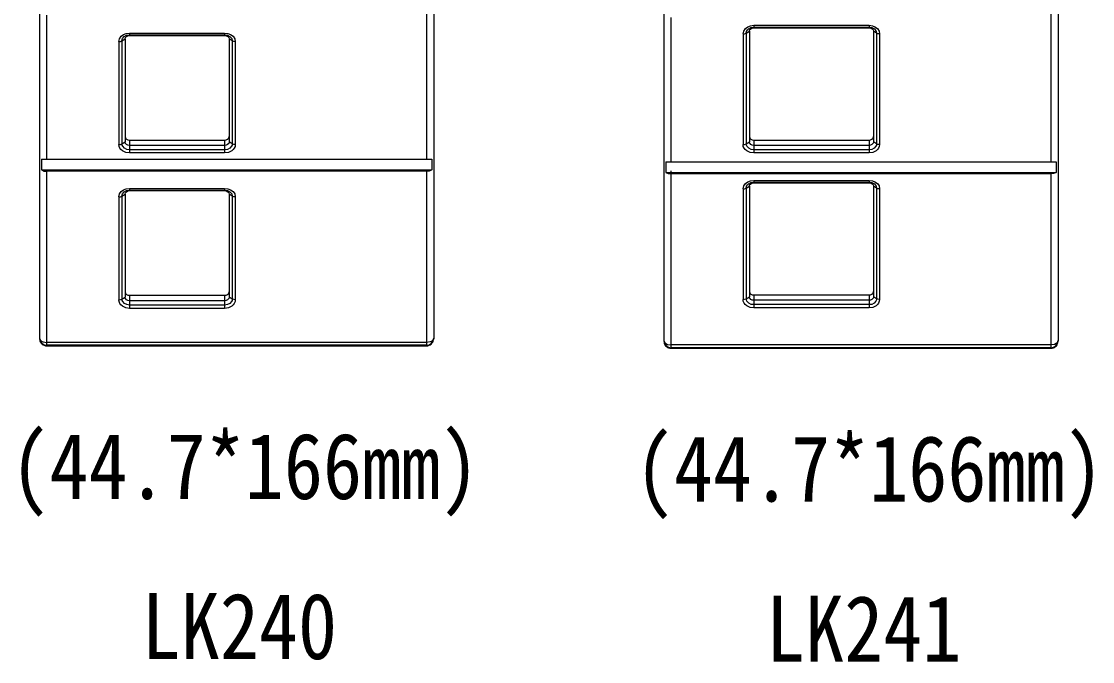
# Model space of a CAD drawing. Header units: millimetres. Extents: x 33157 to 59611, y -29750 to 1750.
# Drawn here: x 54167.5 to 54289.2, y 277.3 to 350 of the extents above; entities that cross this region are included whole.
import ezdxf

# ---------------------------------------------------------------- set-up
doc = ezdxf.new("R2010")
doc.units = ezdxf.units.MM
doc.layers.get('0').update_dxf_attribs({"lineweight": 18})
doc.styles.add('STYLE1', font='')
doc.styles.get('STYLE1').set_extended_font_data('宋体')

msp = doc.modelspace()

# ---------------------------------------------------------------- linework, layer by layer
at = {"lineweight": 9}
for p, q in [((54169.54, 478.68), (54169.54, 313.95)), ((54240.47, 478.39), (54240.47, 313.67)), ((54214.32, 352.56), (54214.32, 313.95)), ((54285.26, 352.27), (54285.26, 313.67)), ((54170.34, 350.72), (54170.34, 334.33)), ((54213.52, 351.22), (54213.52, 334.33)), ((54284.45, 350.94), (54284.45, 334.04)), ((54241.28, 350.44), (54241.28, 334.04)), ((54250.69, 349.55), (54250.69, 349.28)), ((54263.79, 349.55), (54263.79, 349.28)), ((54179.76, 348.66), (54179.76, 348.4)), ((54190.57, 348.66), (54190.57, 348.4)), ((54249.47, 348.58), (54249.47, 336.01)), ((54249.84, 348.66), (54249.84, 336.1)), ((54250.19, 348.88), (54250.19, 336.31)), ((54264.29, 348.88), (54264.29, 336.31)), ((54264.64, 348.66), (54264.64, 336.1)), ((54264.99, 348.58), (54264.99, 336.01)), ((54178.55, 347.7), (54178.55, 336.01)), ((54178.9, 347.78), (54178.9, 336.09)), ((54179.26, 348), (54179.26, 336.31)), ((54191.08, 348), (54191.08, 336.31)), ((54191.43, 347.78), (54191.43, 336.09)), ((54191.78, 347.7), (54191.78, 336.01)), ((54179.76, 336.51), (54179.76, 335.05)), ((54190.57, 336.51), (54190.57, 335.05)), ((54250.69, 336.51), (54250.69, 335.05)), ((54263.79, 336.51), (54263.79, 335.05)), ((54169.76, 334.33), (54169.76, 333.13)), ((54214.1, 334.33), (54214.1, 333.13)), ((54240.69, 334.04), (54240.69, 332.84)), ((54285.04, 334.04), (54285.04, 332.84)), ((54170.34, 332.98), (54170.34, 313.15)), ((54213.52, 332.98), (54213.52, 313.15)), ((54241.28, 333.03), (54241.28, 313.24)), ((54241.28, 332.69), (54241.28, 312.87)), ((54284.45, 332.69), (54284.45, 312.87)), ((54179.76, 331.03), (54179.76, 330.77)), ((54190.57, 331.03), (54190.57, 330.77)), ((54249.84, 331.05), (54249.84, 318.5)), ((54250.19, 331.27), (54250.19, 318.72)), ((54250.69, 331.94), (54250.69, 331.67)), ((54263.79, 331.94), (54263.79, 331.67)), ((54264.29, 331.27), (54264.29, 318.72)), ((54264.64, 331.05), (54264.64, 318.5)), ((54178.55, 330.07), (54178.55, 318.38)), ((54178.9, 330.15), (54178.9, 318.46)), ((54179.26, 330.37), (54179.26, 318.67)), ((54191.08, 330.37), (54191.08, 318.67)), ((54191.43, 330.15), (54191.43, 318.46)), ((54191.78, 330.07), (54191.78, 318.38)), ((54249.47, 330.97), (54249.47, 318.42)), ((54264.99, 330.97), (54264.99, 318.42)), ((54179.76, 318.88), (54179.76, 317.4)), ((54190.57, 318.88), (54190.57, 317.4)), ((54250.69, 318.92), (54250.69, 317.46)), ((54263.79, 318.92), (54263.79, 317.46))]:
    msp.add_line(p, q, dxfattribs=at)
for points, knots in [([(54249.47, 348.58), (54249.47, 348.58), (54249.55, 348.9), (54249.55, 348.9), (54249.55, 348.9), (54249.74, 349.18), (54249.74, 349.18), (54249.74, 349.18), (54250, 349.38), (54250, 349.38), (54250, 349.38), (54250.32, 349.5), (54250.32, 349.5)], [0, 0, 0, 0, 149669.14627, 149669.14627, 149669.14627, 299338.29254, 299338.29254, 299338.29254, 449007.43881, 449007.43881, 449007.43881, 598676.58508, 598676.58508, 598676.58508, 598676.58508]), ([(54250.34, 349.16), (54250.34, 349.16), (54250.5, 349.25), (54250.5, 349.25), (54250.5, 349.25), (54250.69, 349.28), (54250.69, 349.28)], [0, 0, 0, 0, 168790.503097, 168790.503097, 168790.503097, 337581.006195, 337581.006195, 337581.006195, 337581.006195]), ([(54263.79, 349.28), (54263.79, 349.28), (54263.97, 349.25), (54263.97, 349.25), (54263.97, 349.25), (54264.14, 349.16), (54264.14, 349.16)], [0, 0, 0, 0, 168832.480029, 168832.480029, 168832.480029, 337664.960058, 337664.960058, 337664.960058, 337664.960058]), ([(54264.16, 349.5), (54264.16, 349.5), (54264.45, 349.38), (54264.45, 349.38), (54264.45, 349.38), (54264.74, 349.18), (54264.74, 349.18), (54264.74, 349.18), (54264.92, 348.9), (54264.92, 348.9), (54264.92, 348.9), (54264.99, 348.58), (54264.99, 348.58)], [0, 0, 0, 0, 149710.079208, 149710.079208, 149710.079208, 299420.158416, 299420.158416, 299420.158416, 449130.237625, 449130.237625, 449130.237625, 598840.316833, 598840.316833, 598840.316833, 598840.316833]), ([(54178.55, 347.7), (54178.55, 347.7), (54178.62, 348.03), (54178.62, 348.03), (54178.62, 348.03), (54178.81, 348.3), (54178.81, 348.3), (54178.81, 348.3), (54179.07, 348.5), (54179.07, 348.5), (54179.07, 348.5), (54179.39, 348.62), (54179.39, 348.62)], [0, 0, 0, 0, 149474.029799, 149474.029799, 149474.029799, 298948.059598, 298948.059598, 298948.059598, 448422.089397, 448422.089397, 448422.089397, 597896.119196, 597896.119196, 597896.119196, 597896.119196]), ([(54178.9, 347.78), (54178.9, 347.78), (54178.97, 348.06), (54178.97, 348.06), (54178.97, 348.06), (54179.16, 348.27), (54179.16, 348.27)], [0, 0, 0, 0, 168569.097938, 168569.097938, 168569.097938, 337138.195876, 337138.195876, 337138.195876, 337138.195876]), ([(54179.26, 348), (54179.26, 348), (54179.3, 348.16), (54179.3, 348.16), (54179.3, 348.16), (54179.41, 348.28), (54179.41, 348.28)], [0, 0, 0, 0, 168570.022936, 168570.022936, 168570.022936, 337140.045873, 337140.045873, 337140.045873, 337140.045873]), ([(54179.41, 348.28), (54179.41, 348.28), (54179.58, 348.37), (54179.58, 348.37), (54179.58, 348.37), (54179.76, 348.4), (54179.76, 348.4)], [0, 0, 0, 0, 168570.47463, 168570.47463, 168570.47463, 337140.94926, 337140.94926, 337140.94926, 337140.94926]), ([(54190.57, 348.4), (54190.57, 348.4), (54190.76, 348.37), (54190.76, 348.37), (54190.76, 348.37), (54190.93, 348.28), (54190.93, 348.28)], [0, 0, 0, 0, 168605.32645, 168605.32645, 168605.32645, 337210.652899, 337210.652899, 337210.652899, 337210.652899]), ([(54190.93, 348.28), (54190.93, 348.28), (54191.04, 348.16), (54191.04, 348.16), (54191.04, 348.16), (54191.08, 348), (54191.08, 348)], [0, 0, 0, 0, 168606.459047, 168606.459047, 168606.459047, 337212.918094, 337212.918094, 337212.918094, 337212.918094]), ([(54190.95, 348.62), (54190.95, 348.62), (54191.25, 348.5), (54191.25, 348.5), (54191.25, 348.5), (54191.53, 348.3), (54191.53, 348.3), (54191.53, 348.3), (54191.72, 348.03), (54191.72, 348.03), (54191.72, 348.03), (54191.78, 347.7), (54191.78, 347.7)], [0, 0, 0, 0, 149508.669463, 149508.669463, 149508.669463, 299017.338925, 299017.338925, 299017.338925, 448526.008388, 448526.008388, 448526.008388, 598034.67785, 598034.67785, 598034.67785, 598034.67785]), ([(54191.18, 348.27), (54191.18, 348.27), (54191.37, 348.06), (54191.37, 348.06), (54191.37, 348.06), (54191.43, 347.78), (54191.43, 347.78)], [0, 0, 0, 0, 168607.431804, 168607.431804, 168607.431804, 337214.863608, 337214.863608, 337214.863608, 337214.863608]), ([(54249.47, 348.58), (54249.47, 348.58), (54249.65, 348.6), (54249.65, 348.6), (54249.65, 348.6), (54249.84, 348.66), (54249.84, 348.66)], [0, 0, 0, 0, 168788.80464, 168788.80464, 168788.80464, 337577.60928, 337577.60928, 337577.60928, 337577.60928]), ([(54249.84, 348.66), (54249.84, 348.66), (54249.87, 348.86), (54249.87, 348.86), (54249.87, 348.86), (54249.97, 349.05), (54249.97, 349.05)], [0, 0, 0, 0, 168789.164395, 168789.164395, 168789.164395, 337578.32879, 337578.32879, 337578.32879, 337578.32879]), ([(54250.19, 348.88), (54250.19, 348.88), (54250.22, 349.03), (54250.22, 349.03), (54250.22, 349.03), (54250.34, 349.16), (54250.34, 349.16)], [0, 0, 0, 0, 168790.050391, 168790.050391, 168790.050391, 337580.100782, 337580.100782, 337580.100782, 337580.100782]), ([(54264.14, 349.16), (54264.14, 349.16), (54264.24, 349.03), (54264.24, 349.03), (54264.24, 349.03), (54264.29, 348.88), (54264.29, 348.88)], [0, 0, 0, 0, 168833.598585, 168833.598585, 168833.598585, 337667.19717, 337667.19717, 337667.19717, 337667.19717]), ([(54264.49, 349.05), (54264.49, 349.05), (54264.6, 348.86), (54264.6, 348.86), (54264.6, 348.86), (54264.64, 348.66), (54264.64, 348.66)], [0, 0, 0, 0, 168834.896173, 168834.896173, 168834.896173, 337669.792345, 337669.792345, 337669.792345, 337669.792345]), ([(54264.99, 348.58), (54264.99, 348.58), (54264.8, 348.6), (54264.8, 348.6), (54264.8, 348.6), (54264.64, 348.66), (54264.64, 348.66)], [0, 0, 0, 0, 168836.085926, 168836.085926, 168836.085926, 337672.171852, 337672.171852, 337672.171852, 337672.171852]), ([(54178.55, 347.7), (54178.55, 347.7), (54178.73, 347.72), (54178.73, 347.72), (54178.73, 347.72), (54178.9, 347.78), (54178.9, 347.78)], [0, 0, 0, 0, 168568.806321, 168568.806321, 168568.806321, 337137.612643, 337137.612643, 337137.612643, 337137.612643]), ([(54191.78, 347.7), (54191.78, 347.7), (54191.6, 347.72), (54191.6, 347.72), (54191.6, 347.72), (54191.43, 347.78), (54191.43, 347.78)], [0, 0, 0, 0, 168608.966401, 168608.966401, 168608.966401, 337217.932803, 337217.932803, 337217.932803, 337217.932803]), ([(54178.55, 336.01), (54178.55, 336.01), (54178.73, 336.03), (54178.73, 336.03), (54178.73, 336.03), (54178.9, 336.09), (54178.9, 336.09)], [0, 0, 0, 0, 168586.882949, 168586.882949, 168586.882949, 337173.765899, 337173.765899, 337173.765899, 337173.765899]), ([(54179.76, 335.05), (54179.76, 335.05), (54179.34, 335.1), (54179.34, 335.1), (54179.34, 335.1), (54178.95, 335.29), (54178.95, 335.29), (54178.95, 335.29), (54178.79, 335.43), (54178.79, 335.43), (54178.79, 335.43), (54178.67, 335.6), (54178.67, 335.6), (54178.67, 335.6), (54178.58, 335.8), (54178.58, 335.8), (54178.58, 335.8), (54178.55, 336.01), (54178.55, 336.01)], [0, 0, 0, 0, 143126.301322, 143126.301322, 143126.301322, 286252.602643, 286252.602643, 286252.602643, 429378.903965, 429378.903965, 429378.903965, 572505.205286, 572505.205286, 572505.205286, 715631.506608, 715631.506608, 715631.506608, 858757.807929, 858757.807929, 858757.807929, 858757.807929]), ([(54179.76, 335.41), (54179.76, 335.41), (54179.46, 335.45), (54179.46, 335.45), (54179.46, 335.45), (54179.19, 335.58), (54179.19, 335.58), (54179.19, 335.58), (54178.99, 335.81), (54178.99, 335.81), (54178.99, 335.81), (54178.92, 335.94), (54178.92, 335.94), (54178.92, 335.94), (54178.9, 336.09), (54178.9, 336.09)], [0, 0, 0, 0, 145706.462839, 145706.462839, 145706.462839, 291412.925678, 291412.925678, 291412.925678, 437119.388516, 437119.388516, 437119.388516, 582825.851355, 582825.851355, 582825.851355, 728532.314194, 728532.314194, 728532.314194, 728532.314194]), ([(54179.26, 336.91), (54179.26, 336.91), (54179.3, 336.74), (54179.3, 336.74), (54179.3, 336.74), (54179.42, 336.61), (54179.42, 336.61), (54179.42, 336.61), (54179.58, 336.54), (54179.58, 336.54), (54179.58, 336.54), (54179.76, 336.51), (54179.76, 336.51)], [0, 0, 0, 0, 149491.766511, 149491.766511, 149491.766511, 298983.533021, 298983.533021, 298983.533021, 448475.299532, 448475.299532, 448475.299532, 597967.066043, 597967.066043, 597967.066043, 597967.066043]), ([(54179.76, 335.91), (54179.76, 335.91), (54179.58, 335.93), (54179.58, 335.93), (54179.58, 335.93), (54179.42, 336.01), (54179.42, 336.01), (54179.42, 336.01), (54179.3, 336.14), (54179.3, 336.14), (54179.3, 336.14), (54179.26, 336.31), (54179.26, 336.31)], [0, 0, 0, 0, 149492.869182, 149492.869182, 149492.869182, 298985.738364, 298985.738364, 298985.738364, 448478.607547, 448478.607547, 448478.607547, 597971.476729, 597971.476729, 597971.476729, 597971.476729]), ([(54190.57, 336.51), (54190.57, 336.51), (54190.75, 336.54), (54190.75, 336.54), (54190.75, 336.54), (54190.91, 336.61), (54190.91, 336.61), (54190.91, 336.61), (54191.03, 336.74), (54191.03, 336.74), (54191.03, 336.74), (54191.08, 336.91), (54191.08, 336.91)], [0, 0, 0, 0, 149523.546159, 149523.546159, 149523.546159, 299047.092319, 299047.092319, 299047.092319, 448570.638478, 448570.638478, 448570.638478, 598094.184637, 598094.184637, 598094.184637, 598094.184637]), ([(54191.08, 336.31), (54191.08, 336.31), (54191.03, 336.14), (54191.03, 336.14), (54191.03, 336.14), (54190.91, 336.01), (54190.91, 336.01), (54190.91, 336.01), (54190.75, 335.93), (54190.75, 335.93), (54190.75, 335.93), (54190.57, 335.91), (54190.57, 335.91)], [0, 0, 0, 0, 149524.401731, 149524.401731, 149524.401731, 299048.803463, 299048.803463, 299048.803463, 448573.205194, 448573.205194, 448573.205194, 598097.606925, 598097.606925, 598097.606925, 598097.606925]), ([(54191.43, 336.09), (54191.43, 336.09), (54191.42, 335.94), (54191.42, 335.94), (54191.42, 335.94), (54191.35, 335.81), (54191.35, 335.81), (54191.35, 335.81), (54191.15, 335.58), (54191.15, 335.58), (54191.15, 335.58), (54190.88, 335.45), (54190.88, 335.45), (54190.88, 335.45), (54190.57, 335.41), (54190.57, 335.41)], [0, 0, 0, 0, 145738.897423, 145738.897423, 145738.897423, 291477.794845, 291477.794845, 291477.794845, 437216.692268, 437216.692268, 437216.692268, 582955.589691, 582955.589691, 582955.589691, 728694.487114, 728694.487114, 728694.487114, 728694.487114]), ([(54191.78, 336.01), (54191.78, 336.01), (54191.76, 335.8), (54191.76, 335.8), (54191.76, 335.8), (54191.67, 335.6), (54191.67, 335.6), (54191.67, 335.6), (54191.55, 335.43), (54191.55, 335.43), (54191.55, 335.43), (54191.39, 335.29), (54191.39, 335.29), (54191.39, 335.29), (54191, 335.1), (54191, 335.1), (54191, 335.1), (54190.57, 335.05), (54190.57, 335.05)], [0, 0, 0, 0, 143159.724747, 143159.724747, 143159.724747, 286319.449494, 286319.449494, 286319.449494, 429479.17424, 429479.17424, 429479.17424, 572638.898987, 572638.898987, 572638.898987, 715798.623734, 715798.623734, 715798.623734, 858958.348481, 858958.348481, 858958.348481, 858958.348481]), ([(54191.78, 336.01), (54191.78, 336.01), (54191.6, 336.03), (54191.6, 336.03), (54191.6, 336.03), (54191.43, 336.09), (54191.43, 336.09)], [0, 0, 0, 0, 168627.043049, 168627.043049, 168627.043049, 337254.086097, 337254.086097, 337254.086097, 337254.086097]), ([(54249.47, 336.01), (54249.47, 336.01), (54249.65, 336.03), (54249.65, 336.03), (54249.65, 336.03), (54249.84, 336.1), (54249.84, 336.1)], [0, 0, 0, 0, 168808.238436, 168808.238436, 168808.238436, 337616.476871, 337616.476871, 337616.476871, 337616.476871]), ([(54250.69, 335.05), (54250.69, 335.05), (54250.27, 335.12), (54250.27, 335.12), (54250.27, 335.12), (54249.89, 335.3), (54249.89, 335.3), (54249.89, 335.3), (54249.72, 335.43), (54249.72, 335.43), (54249.72, 335.43), (54249.59, 335.6), (54249.59, 335.6), (54249.59, 335.6), (54249.5, 335.8), (54249.5, 335.8), (54249.5, 335.8), (54249.47, 336.01), (54249.47, 336.01)], [0, 0, 0, 0, 143314.2589, 143314.2589, 143314.2589, 286628.5178, 286628.5178, 286628.5178, 429942.7767, 429942.7767, 429942.7767, 573257.0356, 573257.0356, 573257.0356, 716571.2945, 716571.2945, 716571.2945, 859885.5534, 859885.5534, 859885.5534, 859885.5534]), ([(54250.69, 335.41), (54250.69, 335.41), (54250.39, 335.46), (54250.39, 335.46), (54250.39, 335.46), (54250.12, 335.6), (54250.12, 335.6), (54250.12, 335.6), (54249.9, 335.81), (54249.9, 335.81), (54249.9, 335.81), (54249.85, 335.95), (54249.85, 335.95), (54249.85, 335.95), (54249.84, 336.1), (54249.84, 336.1)], [0, 0, 0, 0, 145897.742856, 145897.742856, 145897.742856, 291795.485713, 291795.485713, 291795.485713, 437693.228569, 437693.228569, 437693.228569, 583590.971426, 583590.971426, 583590.971426, 729488.714282, 729488.714282, 729488.714282, 729488.714282]), ([(54250.19, 336.91), (54250.19, 336.91), (54250.24, 336.75), (54250.24, 336.75), (54250.24, 336.75), (54250.35, 336.61), (54250.35, 336.61), (54250.35, 336.61), (54250.5, 336.55), (54250.5, 336.55), (54250.5, 336.55), (54250.69, 336.51), (54250.69, 336.51)], [0, 0, 0, 0, 149688.067393, 149688.067393, 149688.067393, 299376.134786, 299376.134786, 299376.134786, 449064.202179, 449064.202179, 449064.202179, 598752.269573, 598752.269573, 598752.269573, 598752.269573]), ([(54250.69, 335.91), (54250.69, 335.91), (54250.5, 335.93), (54250.5, 335.93), (54250.5, 335.93), (54250.35, 336.01), (54250.35, 336.01), (54250.35, 336.01), (54250.24, 336.15), (54250.24, 336.15), (54250.24, 336.15), (54250.19, 336.31), (54250.19, 336.31)], [0, 0, 0, 0, 149689.171959, 149689.171959, 149689.171959, 299378.343919, 299378.343919, 299378.343919, 449067.515878, 449067.515878, 449067.515878, 598756.687838, 598756.687838, 598756.687838, 598756.687838]), ([(54264.99, 336.01), (54264.99, 336.01), (54264.95, 335.8), (54264.95, 335.8), (54264.95, 335.8), (54264.87, 335.6), (54264.87, 335.6), (54264.87, 335.6), (54264.75, 335.43), (54264.75, 335.43), (54264.75, 335.43), (54264.59, 335.3), (54264.59, 335.3), (54264.59, 335.3), (54264.21, 335.12), (54264.21, 335.12), (54264.21, 335.12), (54263.79, 335.05), (54263.79, 335.05)], [0, 0, 0, 0, 143353.696462, 143353.696462, 143353.696462, 286707.392923, 286707.392923, 286707.392923, 430061.089385, 430061.089385, 430061.089385, 573414.785847, 573414.785847, 573414.785847, 716768.482308, 716768.482308, 716768.482308, 860122.17877, 860122.17877, 860122.17877, 860122.17877]), ([(54263.79, 336.51), (54263.79, 336.51), (54263.96, 336.55), (54263.96, 336.55), (54263.96, 336.55), (54264.12, 336.61), (54264.12, 336.61), (54264.12, 336.61), (54264.24, 336.75), (54264.24, 336.75), (54264.24, 336.75), (54264.29, 336.91), (54264.29, 336.91)], [0, 0, 0, 0, 149726.16838, 149726.16838, 149726.16838, 299452.336759, 299452.336759, 299452.336759, 449178.505139, 449178.505139, 449178.505139, 598904.673518, 598904.673518, 598904.673518, 598904.673518]), ([(54264.29, 336.31), (54264.29, 336.31), (54264.24, 336.15), (54264.24, 336.15), (54264.24, 336.15), (54264.12, 336.01), (54264.12, 336.01), (54264.12, 336.01), (54263.96, 335.93), (54263.96, 335.93), (54263.96, 335.93), (54263.79, 335.91), (54263.79, 335.91)], [0, 0, 0, 0, 149727.016904, 149727.016904, 149727.016904, 299454.033809, 299454.033809, 299454.033809, 449181.050713, 449181.050713, 449181.050713, 598908.067617, 598908.067617, 598908.067617, 598908.067617]), ([(54264.64, 336.1), (54264.64, 336.1), (54264.62, 335.95), (54264.62, 335.95), (54264.62, 335.95), (54264.55, 335.81), (54264.55, 335.81), (54264.55, 335.81), (54264.36, 335.6), (54264.36, 335.6), (54264.36, 335.6), (54264.09, 335.46), (54264.09, 335.46), (54264.09, 335.46), (54263.79, 335.41), (54263.79, 335.41)], [0, 0, 0, 0, 145936.336025, 145936.336025, 145936.336025, 291872.672051, 291872.672051, 291872.672051, 437809.008076, 437809.008076, 437809.008076, 583745.344101, 583745.344101, 583745.344101, 729681.680127, 729681.680127, 729681.680127, 729681.680127]), ([(54264.99, 336.01), (54264.99, 336.01), (54264.8, 336.03), (54264.8, 336.03), (54264.8, 336.03), (54264.64, 336.1), (54264.64, 336.1)], [0, 0, 0, 0, 168855.519749, 168855.519749, 168855.519749, 337711.039498, 337711.039498, 337711.039498, 337711.039498]), ([(54169.76, 333.13), (54169.76, 333.13), (54170.04, 333), (54170.04, 333), (54170.04, 333), (54170.34, 332.98), (54170.34, 332.98)], [0, 0, 0, 0, 168564.242508, 168564.242508, 168564.242508, 337128.485016, 337128.485016, 337128.485016, 337128.485016]), ([(54214.1, 333.13), (54214.1, 333.13), (54213.82, 333), (54213.82, 333), (54213.82, 333), (54213.52, 332.98), (54213.52, 332.98)], [0, 0, 0, 0, 168700.819178, 168700.819178, 168700.819178, 337401.638357, 337401.638357, 337401.638357, 337401.638357]), ([(54240.69, 332.84), (54240.69, 332.84), (54240.98, 332.72), (54240.98, 332.72), (54240.98, 332.72), (54241.28, 332.69), (54241.28, 332.69)], [0, 0, 0, 0, 168786.091757, 168786.091757, 168786.091757, 337572.183513, 337572.183513, 337572.183513, 337572.183513]), ([(54285.04, 332.84), (54285.04, 332.84), (54284.75, 332.72), (54284.75, 332.72), (54284.75, 332.72), (54284.45, 332.69), (54284.45, 332.69)], [0, 0, 0, 0, 168922.668433, 168922.668433, 168922.668433, 337845.336866, 337845.336866, 337845.336866, 337845.336866]), ([(54249.47, 330.97), (54249.47, 330.97), (54249.55, 331.3), (54249.55, 331.3), (54249.55, 331.3), (54249.74, 331.57), (54249.74, 331.57), (54249.74, 331.57), (54250, 331.77), (54250, 331.77), (54250, 331.77), (54250.32, 331.89), (54250.32, 331.89)], [0, 0, 0, 0, 149693.281771, 149693.281771, 149693.281771, 299386.563542, 299386.563542, 299386.563542, 449079.845313, 449079.845313, 449079.845313, 598773.127083, 598773.127083, 598773.127083, 598773.127083]), ([(54249.47, 330.97), (54249.47, 330.97), (54249.65, 330.99), (54249.65, 330.99), (54249.65, 330.99), (54249.84, 331.05), (54249.84, 331.05)], [0, 0, 0, 0, 168816.03945, 168816.03945, 168816.03945, 337632.078899, 337632.078899, 337632.078899, 337632.078899]), ([(54249.84, 331.05), (54249.84, 331.05), (54249.87, 331.27), (54249.87, 331.27), (54249.87, 331.27), (54249.97, 331.44), (54249.97, 331.44)], [0, 0, 0, 0, 168816.370724, 168816.370724, 168816.370724, 337632.741448, 337632.741448, 337632.741448, 337632.741448]), ([(54250.19, 331.27), (54250.19, 331.27), (54250.22, 331.44), (54250.22, 331.44), (54250.22, 331.44), (54250.34, 331.55), (54250.34, 331.55)], [0, 0, 0, 0, 168817.256247, 168817.256247, 168817.256247, 337634.512493, 337634.512493, 337634.512493, 337634.512493]), ([(54250.34, 331.55), (54250.34, 331.55), (54250.5, 331.64), (54250.5, 331.64), (54250.5, 331.64), (54250.69, 331.67), (54250.69, 331.67)], [0, 0, 0, 0, 168817.737637, 168817.737637, 168817.737637, 337635.475274, 337635.475274, 337635.475274, 337635.475274]), ([(54263.79, 331.67), (54263.79, 331.67), (54263.97, 331.64), (54263.97, 331.64), (54263.97, 331.64), (54264.14, 331.55), (54264.14, 331.55)], [0, 0, 0, 0, 168859.714643, 168859.714643, 168859.714643, 337719.429287, 337719.429287, 337719.429287, 337719.429287]), ([(54264.14, 331.55), (54264.14, 331.55), (54264.24, 331.44), (54264.24, 331.44), (54264.24, 331.44), (54264.29, 331.27), (54264.29, 331.27)], [0, 0, 0, 0, 168860.829949, 168860.829949, 168860.829949, 337721.659897, 337721.659897, 337721.659897, 337721.659897]), ([(54264.16, 331.89), (54264.16, 331.89), (54264.45, 331.77), (54264.45, 331.77), (54264.45, 331.77), (54264.74, 331.57), (54264.74, 331.57), (54264.74, 331.57), (54264.92, 331.3), (54264.92, 331.3), (54264.92, 331.3), (54264.99, 330.97), (54264.99, 330.97)], [0, 0, 0, 0, 149734.229589, 149734.229589, 149734.229589, 299468.459178, 299468.459178, 299468.459178, 449202.688767, 449202.688767, 449202.688767, 598936.918355, 598936.918355, 598936.918355, 598936.918355]), ([(54264.49, 331.44), (54264.49, 331.44), (54264.6, 331.27), (54264.6, 331.27), (54264.6, 331.27), (54264.64, 331.05), (54264.64, 331.05)], [0, 0, 0, 0, 168862.128472, 168862.128472, 168862.128472, 337724.256943, 337724.256943, 337724.256943, 337724.256943]), ([(54264.99, 330.97), (54264.99, 330.97), (54264.8, 330.99), (54264.8, 330.99), (54264.8, 330.99), (54264.64, 331.05), (54264.64, 331.05)], [0, 0, 0, 0, 168863.320773, 168863.320773, 168863.320773, 337726.641547, 337726.641547, 337726.641547, 337726.641547]), ([(54178.55, 330.07), (54178.55, 330.07), (54178.62, 330.39), (54178.62, 330.39), (54178.62, 330.39), (54178.81, 330.66), (54178.81, 330.66), (54178.81, 330.66), (54179.07, 330.86), (54179.07, 330.86), (54179.07, 330.86), (54179.39, 330.98), (54179.39, 330.98)], [0, 0, 0, 0, 149498.233269, 149498.233269, 149498.233269, 298996.466539, 298996.466539, 298996.466539, 448494.699808, 448494.699808, 448494.699808, 597992.933077, 597992.933077, 597992.933077, 597992.933077]), ([(54178.55, 330.07), (54178.55, 330.07), (54178.73, 330.08), (54178.73, 330.08), (54178.73, 330.08), (54178.9, 330.15), (54178.9, 330.15)], [0, 0, 0, 0, 168596.0769, 168596.0769, 168596.0769, 337192.1538, 337192.1538, 337192.1538, 337192.1538]), ([(54178.9, 330.15), (54178.9, 330.15), (54178.97, 330.42), (54178.97, 330.42), (54178.97, 330.42), (54179.16, 330.63), (54179.16, 330.63)], [0, 0, 0, 0, 168596.371143, 168596.371143, 168596.371143, 337192.742287, 337192.742287, 337192.742287, 337192.742287]), ([(54179.26, 330.37), (54179.26, 330.37), (54179.3, 330.52), (54179.3, 330.52), (54179.3, 330.52), (54179.41, 330.65), (54179.41, 330.65)], [0, 0, 0, 0, 168597.309282, 168597.309282, 168597.309282, 337194.618563, 337194.618563, 337194.618563, 337194.618563]), ([(54179.41, 330.65), (54179.41, 330.65), (54179.58, 330.74), (54179.58, 330.74), (54179.58, 330.74), (54179.76, 330.77), (54179.76, 330.77)], [0, 0, 0, 0, 168597.744752, 168597.744752, 168597.744752, 337195.489505, 337195.489505, 337195.489505, 337195.489505]), ([(54190.57, 330.77), (54190.57, 330.77), (54190.76, 330.74), (54190.76, 330.74), (54190.76, 330.74), (54190.93, 330.65), (54190.93, 330.65)], [0, 0, 0, 0, 168632.596633, 168632.596633, 168632.596633, 337265.193267, 337265.193267, 337265.193267, 337265.193267]), ([(54190.93, 330.65), (54190.93, 330.65), (54191.04, 330.52), (54191.04, 330.52), (54191.04, 330.52), (54191.08, 330.37), (54191.08, 330.37)], [0, 0, 0, 0, 168633.731438, 168633.731438, 168633.731438, 337267.462876, 337267.462876, 337267.462876, 337267.462876]), ([(54190.95, 330.98), (54190.95, 330.98), (54191.25, 330.86), (54191.25, 330.86), (54191.25, 330.86), (54191.53, 330.66), (54191.53, 330.66), (54191.53, 330.66), (54191.72, 330.39), (54191.72, 330.39), (54191.72, 330.39), (54191.78, 330.07), (54191.78, 330.07)], [0, 0, 0, 0, 149532.865123, 149532.865123, 149532.865123, 299065.730245, 299065.730245, 299065.730245, 448598.595368, 448598.595368, 448598.595368, 598131.460491, 598131.460491, 598131.460491, 598131.460491]), ([(54191.18, 330.63), (54191.18, 330.63), (54191.37, 330.42), (54191.37, 330.42), (54191.37, 330.42), (54191.43, 330.15), (54191.43, 330.15)], [0, 0, 0, 0, 168634.714452, 168634.714452, 168634.714452, 337269.428904, 337269.428904, 337269.428904, 337269.428904]), ([(54191.78, 330.07), (54191.78, 330.07), (54191.6, 330.08), (54191.6, 330.08), (54191.6, 330.08), (54191.43, 330.15), (54191.43, 330.15)], [0, 0, 0, 0, 168636.237008, 168636.237008, 168636.237008, 337272.474017, 337272.474017, 337272.474017, 337272.474017]), ([(54179.26, 319.27), (54179.26, 319.27), (54179.3, 319.1), (54179.3, 319.1), (54179.3, 319.1), (54179.42, 318.97), (54179.42, 318.97), (54179.42, 318.97), (54179.58, 318.9), (54179.58, 318.9), (54179.58, 318.9), (54179.76, 318.88), (54179.76, 318.88)], [0, 0, 0, 0, 149515.958398, 149515.958398, 149515.958398, 299031.916795, 299031.916795, 299031.916795, 448547.875193, 448547.875193, 448547.875193, 598063.83359, 598063.83359, 598063.83359, 598063.83359]), ([(54190.57, 318.88), (54190.57, 318.88), (54190.75, 318.9), (54190.75, 318.9), (54190.75, 318.9), (54190.91, 318.97), (54190.91, 318.97), (54190.91, 318.97), (54191.03, 319.1), (54191.03, 319.1), (54191.03, 319.1), (54191.08, 319.27), (54191.08, 319.27)], [0, 0, 0, 0, 149547.743284, 149547.743284, 149547.743284, 299095.486569, 299095.486569, 299095.486569, 448643.229853, 448643.229853, 448643.229853, 598190.973138, 598190.973138, 598190.973138, 598190.973138]), ([(54250.19, 319.32), (54250.19, 319.32), (54250.24, 319.14), (54250.24, 319.14), (54250.24, 319.14), (54250.35, 319.02), (54250.35, 319.02), (54250.35, 319.02), (54250.5, 318.94), (54250.5, 318.94), (54250.5, 318.94), (54250.69, 318.92), (54250.69, 318.92)], [0, 0, 0, 0, 149712.204102, 149712.204102, 149712.204102, 299424.408204, 299424.408204, 299424.408204, 449136.612305, 449136.612305, 449136.612305, 598848.816407, 598848.816407, 598848.816407, 598848.816407]), ([(54263.79, 318.92), (54263.79, 318.92), (54263.96, 318.94), (54263.96, 318.94), (54263.96, 318.94), (54264.12, 319.02), (54264.12, 319.02), (54264.12, 319.02), (54264.24, 319.14), (54264.24, 319.14), (54264.24, 319.14), (54264.29, 319.32), (54264.29, 319.32)], [0, 0, 0, 0, 149750.318585, 149750.318585, 149750.318585, 299500.637169, 299500.637169, 299500.637169, 449250.955754, 449250.955754, 449250.955754, 599001.274338, 599001.274338, 599001.274338, 599001.274338]), ([(54178.55, 318.38), (54178.55, 318.38), (54178.73, 318.4), (54178.73, 318.4), (54178.73, 318.4), (54178.9, 318.46), (54178.9, 318.46)], [0, 0, 0, 0, 168614.162095, 168614.162095, 168614.162095, 337228.324189, 337228.324189, 337228.324189, 337228.324189]), ([(54179.76, 317.4), (54179.76, 317.4), (54179.34, 317.47), (54179.34, 317.47), (54179.34, 317.47), (54178.95, 317.65), (54178.95, 317.65), (54178.95, 317.65), (54178.79, 317.79), (54178.79, 317.79), (54178.79, 317.79), (54178.67, 317.96), (54178.67, 317.96), (54178.67, 317.96), (54178.58, 318.16), (54178.58, 318.16), (54178.58, 318.16), (54178.55, 318.38), (54178.55, 318.38)], [0, 0, 0, 0, 143149.47442, 143149.47442, 143149.47442, 286298.948841, 286298.948841, 286298.948841, 429448.423261, 429448.423261, 429448.423261, 572597.897682, 572597.897682, 572597.897682, 715747.372102, 715747.372102, 715747.372102, 858896.846523, 858896.846523, 858896.846523, 858896.846523]), ([(54179.76, 317.78), (54179.76, 317.78), (54179.46, 317.82), (54179.46, 317.82), (54179.46, 317.82), (54179.19, 317.95), (54179.19, 317.95), (54179.19, 317.95), (54178.99, 318.17), (54178.99, 318.17), (54178.99, 318.17), (54178.92, 318.31), (54178.92, 318.31), (54178.92, 318.31), (54178.9, 318.46), (54178.9, 318.46)], [0, 0, 0, 0, 145728.285027, 145728.285027, 145728.285027, 291456.570054, 291456.570054, 291456.570054, 437184.85508, 437184.85508, 437184.85508, 582913.140107, 582913.140107, 582913.140107, 728641.425134, 728641.425134, 728641.425134, 728641.425134]), ([(54179.76, 318.27), (54179.76, 318.27), (54179.58, 318.3), (54179.58, 318.3), (54179.58, 318.3), (54179.42, 318.38), (54179.42, 318.38), (54179.42, 318.38), (54179.3, 318.51), (54179.3, 318.51), (54179.3, 318.51), (54179.26, 318.67), (54179.26, 318.67)], [0, 0, 0, 0, 149517.059685, 149517.059685, 149517.059685, 299034.119371, 299034.119371, 299034.119371, 448551.179056, 448551.179056, 448551.179056, 598068.238742, 598068.238742, 598068.238742, 598068.238742]), ([(54191.08, 318.67), (54191.08, 318.67), (54191.03, 318.51), (54191.03, 318.51), (54191.03, 318.51), (54190.91, 318.38), (54190.91, 318.38), (54190.91, 318.38), (54190.75, 318.3), (54190.75, 318.3), (54190.75, 318.3), (54190.57, 318.27), (54190.57, 318.27)], [0, 0, 0, 0, 149548.605008, 149548.605008, 149548.605008, 299097.210017, 299097.210017, 299097.210017, 448645.815025, 448645.815025, 448645.815025, 598194.420034, 598194.420034, 598194.420034, 598194.420034]), ([(54191.43, 318.46), (54191.43, 318.46), (54191.42, 318.31), (54191.42, 318.31), (54191.42, 318.31), (54191.35, 318.17), (54191.35, 318.17), (54191.35, 318.17), (54191.15, 317.95), (54191.15, 317.95), (54191.15, 317.95), (54190.88, 317.82), (54190.88, 317.82), (54190.88, 317.82), (54190.57, 317.78), (54190.57, 317.78)], [0, 0, 0, 0, 145760.714081, 145760.714081, 145760.714081, 291521.428161, 291521.428161, 291521.428161, 437282.142242, 437282.142242, 437282.142242, 583042.856322, 583042.856322, 583042.856322, 728803.570403, 728803.570403, 728803.570403, 728803.570403]), ([(54191.78, 318.38), (54191.78, 318.38), (54191.76, 318.16), (54191.76, 318.16), (54191.76, 318.16), (54191.67, 317.96), (54191.67, 317.96), (54191.67, 317.96), (54191.55, 317.79), (54191.55, 317.79), (54191.55, 317.79), (54191.39, 317.65), (54191.39, 317.65), (54191.39, 317.65), (54191, 317.47), (54191, 317.47), (54191, 317.47), (54190.57, 317.4), (54190.57, 317.4)], [0, 0, 0, 0, 143182.885762, 143182.885762, 143182.885762, 286365.771524, 286365.771524, 286365.771524, 429548.657286, 429548.657286, 429548.657286, 572731.543048, 572731.543048, 572731.543048, 715914.42881, 715914.42881, 715914.42881, 859097.314572, 859097.314572, 859097.314572, 859097.314572]), ([(54191.78, 318.38), (54191.78, 318.38), (54191.6, 318.4), (54191.6, 318.4), (54191.6, 318.4), (54191.43, 318.46), (54191.43, 318.46)], [0, 0, 0, 0, 168654.32222, 168654.32222, 168654.32222, 337308.64444, 337308.64444, 337308.64444, 337308.64444]), ([(54249.47, 318.42), (54249.47, 318.42), (54249.65, 318.44), (54249.65, 318.44), (54249.65, 318.44), (54249.84, 318.5), (54249.84, 318.5)], [0, 0, 0, 0, 168835.456793, 168835.456793, 168835.456793, 337670.913586, 337670.913586, 337670.913586, 337670.913586]), ([(54250.69, 317.46), (54250.69, 317.46), (54250.27, 317.51), (54250.27, 317.51), (54250.27, 317.51), (54249.89, 317.69), (54249.89, 317.69), (54249.89, 317.69), (54249.72, 317.84), (54249.72, 317.84), (54249.72, 317.84), (54249.59, 318), (54249.59, 318), (54249.59, 318), (54249.5, 318.2), (54249.5, 318.2), (54249.5, 318.2), (54249.47, 318.42), (54249.47, 318.42)], [0, 0, 0, 0, 143337.373896, 143337.373896, 143337.373896, 286674.747793, 286674.747793, 286674.747793, 430012.121689, 430012.121689, 430012.121689, 573349.495586, 573349.495586, 573349.495586, 716686.869482, 716686.869482, 716686.869482, 860024.243378, 860024.243378, 860024.243378, 860024.243378]), ([(54250.69, 317.82), (54250.69, 317.82), (54250.39, 317.85), (54250.39, 317.85), (54250.39, 317.85), (54250.12, 317.99), (54250.12, 317.99), (54250.12, 317.99), (54249.9, 318.2), (54249.9, 318.2), (54249.9, 318.2), (54249.85, 318.35), (54249.85, 318.35), (54249.85, 318.35), (54249.84, 318.5), (54249.84, 318.5)], [0, 0, 0, 0, 145919.526169, 145919.526169, 145919.526169, 291839.052338, 291839.052338, 291839.052338, 437758.578507, 437758.578507, 437758.578507, 583678.104676, 583678.104676, 583678.104676, 729597.630845, 729597.630845, 729597.630845, 729597.630845]), ([(54250.69, 318.32), (54250.69, 318.32), (54250.5, 318.34), (54250.5, 318.34), (54250.5, 318.34), (54250.35, 318.42), (54250.35, 318.42), (54250.35, 318.42), (54250.24, 318.54), (54250.24, 318.54), (54250.24, 318.54), (54250.19, 318.72), (54250.19, 318.72)], [0, 0, 0, 0, 149713.317208, 149713.317208, 149713.317208, 299426.634416, 299426.634416, 299426.634416, 449139.951625, 449139.951625, 449139.951625, 598853.268833, 598853.268833, 598853.268833, 598853.268833]), ([(54264.99, 318.42), (54264.99, 318.42), (54264.95, 318.2), (54264.95, 318.2), (54264.95, 318.2), (54264.87, 318), (54264.87, 318), (54264.87, 318), (54264.75, 317.84), (54264.75, 317.84), (54264.75, 317.84), (54264.59, 317.69), (54264.59, 317.69), (54264.59, 317.69), (54264.21, 317.51), (54264.21, 317.51), (54264.21, 317.51), (54263.79, 317.46), (54263.79, 317.46)], [0, 0, 0, 0, 143376.808133, 143376.808133, 143376.808133, 286753.616267, 286753.616267, 286753.616267, 430130.4244, 430130.4244, 430130.4244, 573507.232534, 573507.232534, 573507.232534, 716884.040667, 716884.040667, 716884.040667, 860260.848801, 860260.848801, 860260.848801, 860260.848801]), ([(54264.29, 318.72), (54264.29, 318.72), (54264.24, 318.54), (54264.24, 318.54), (54264.24, 318.54), (54264.12, 318.42), (54264.12, 318.42), (54264.12, 318.42), (54263.96, 318.34), (54263.96, 318.34), (54263.96, 318.34), (54263.79, 318.32), (54263.79, 318.32)], [0, 0, 0, 0, 149751.151048, 149751.151048, 149751.151048, 299502.302096, 299502.302096, 299502.302096, 449253.453143, 449253.453143, 449253.453143, 599004.604191, 599004.604191, 599004.604191, 599004.604191]), ([(54264.64, 318.5), (54264.64, 318.5), (54264.62, 318.35), (54264.62, 318.35), (54264.62, 318.35), (54264.55, 318.2), (54264.55, 318.2), (54264.55, 318.2), (54264.36, 317.99), (54264.36, 317.99), (54264.36, 317.99), (54264.09, 317.85), (54264.09, 317.85), (54264.09, 317.85), (54263.79, 317.82), (54263.79, 317.82)], [0, 0, 0, 0, 145958.102738, 145958.102738, 145958.102738, 291916.205476, 291916.205476, 291916.205476, 437874.308215, 437874.308215, 437874.308215, 583832.410953, 583832.410953, 583832.410953, 729790.513691, 729790.513691, 729790.513691, 729790.513691]), ([(54264.99, 318.42), (54264.99, 318.42), (54264.8, 318.44), (54264.8, 318.44), (54264.8, 318.44), (54264.64, 318.5), (54264.64, 318.5)], [0, 0, 0, 0, 168882.738141, 168882.738141, 168882.738141, 337765.476283, 337765.476283, 337765.476283, 337765.476283]), ([(54169.54, 313.95), (54169.54, 313.95), (54169.62, 313.66), (54169.62, 313.66), (54169.62, 313.66), (54169.79, 313.43), (54169.79, 313.43), (54169.79, 313.43), (54170.05, 313.26), (54170.05, 313.26), (54170.05, 313.26), (54170.34, 313.22), (54170.34, 313.22)], [0, 0, 0, 0, 149496.595962, 149496.595962, 149496.595962, 298993.191924, 298993.191924, 298993.191924, 448489.787887, 448489.787887, 448489.787887, 597986.383849, 597986.383849, 597986.383849, 597986.383849]), ([(54169.54, 313.95), (54169.54, 313.95), (54169.56, 313.81), (54169.56, 313.81), (54169.56, 313.81), (54169.59, 313.67), (54169.59, 313.67), (54169.59, 313.67), (54169.65, 313.55), (54169.65, 313.55), (54169.65, 313.55), (54169.73, 313.43), (54169.73, 313.43), (54169.73, 313.43), (54169.83, 313.34), (54169.83, 313.34), (54169.83, 313.34), (54169.95, 313.26), (54169.95, 313.26), (54169.95, 313.26), (54170.07, 313.2), (54170.07, 313.2), (54170.07, 313.2), (54170.2, 313.16), (54170.2, 313.16), (54170.2, 313.16), (54170.34, 313.15), (54170.34, 313.15)], [0, 0, 0, 0, 138904.534103, 138904.534103, 138904.534103, 277809.068207, 277809.068207, 277809.068207, 416713.60231, 416713.60231, 416713.60231, 555618.136413, 555618.136413, 555618.136413, 694522.670516, 694522.670516, 694522.670516, 833427.20462, 833427.20462, 833427.20462, 972331.738723, 972331.738723, 972331.738723, 1111236.272826, 1111236.272826, 1111236.272826, 1250140.80693, 1250140.80693, 1250140.80693, 1250140.80693]), ([(54169.61, 313.83), (54169.61, 313.83), (54169.75, 313.69), (54169.75, 313.69), (54169.75, 313.69), (54169.94, 313.6), (54169.94, 313.6), (54169.94, 313.6), (54170.34, 313.53), (54170.34, 313.53)], [0, 0, 0, 0, 155914.47504, 155914.47504, 155914.47504, 311828.95008, 311828.95008, 311828.95008, 467743.425121, 467743.425121, 467743.425121, 467743.425121]), ([(54214.25, 313.83), (54214.25, 313.83), (54214.11, 313.69), (54214.11, 313.69), (54214.11, 313.69), (54213.92, 313.6), (54213.92, 313.6), (54213.92, 313.6), (54213.52, 313.53), (54213.52, 313.53)], [0, 0, 0, 0, 156041.896012, 156041.896012, 156041.896012, 312083.792025, 312083.792025, 312083.792025, 468125.688037, 468125.688037, 468125.688037, 468125.688037]), ([(54213.52, 313.22), (54213.52, 313.22), (54213.81, 313.26), (54213.81, 313.26), (54213.81, 313.26), (54214.07, 313.43), (54214.07, 313.43), (54214.07, 313.43), (54214.24, 313.66), (54214.24, 313.66), (54214.24, 313.66), (54214.31, 313.95), (54214.31, 313.95)], [0, 0, 0, 0, 149619.112763, 149619.112763, 149619.112763, 299238.225525, 299238.225525, 299238.225525, 448857.338288, 448857.338288, 448857.338288, 598476.451051, 598476.451051, 598476.451051, 598476.451051]), ([(54213.52, 313.15), (54213.52, 313.15), (54213.66, 313.16), (54213.66, 313.16), (54213.66, 313.16), (54213.79, 313.2), (54213.79, 313.2), (54213.79, 313.2), (54213.91, 313.26), (54213.91, 313.26), (54213.91, 313.26), (54214.03, 313.34), (54214.03, 313.34), (54214.03, 313.34), (54214.13, 313.43), (54214.13, 313.43), (54214.13, 313.43), (54214.21, 313.55), (54214.21, 313.55), (54214.21, 313.55), (54214.27, 313.67), (54214.27, 313.67), (54214.27, 313.67), (54214.3, 313.81), (54214.3, 313.81), (54214.3, 313.81), (54214.32, 313.95), (54214.32, 313.95)], [0, 0, 0, 0, 139018.523278, 139018.523278, 139018.523278, 278037.046555, 278037.046555, 278037.046555, 417055.569833, 417055.569833, 417055.569833, 556074.09311, 556074.09311, 556074.09311, 695092.616388, 695092.616388, 695092.616388, 834111.139665, 834111.139665, 834111.139665, 973129.662943, 973129.662943, 973129.662943, 1112148.18622, 1112148.18622, 1112148.18622, 1251166.709498, 1251166.709498, 1251166.709498, 1251166.709498]), ([(54240.47, 313.67), (54240.47, 313.67), (54240.56, 313.38), (54240.56, 313.38), (54240.56, 313.38), (54240.73, 313.14), (54240.73, 313.14), (54240.73, 313.14), (54240.99, 312.98), (54240.99, 312.98), (54240.99, 312.98), (54241.28, 312.93), (54241.28, 312.93)], [0, 0, 0, 0, 149693.316789, 149693.316789, 149693.316789, 299386.633578, 299386.633578, 299386.633578, 449079.950367, 449079.950367, 449079.950367, 598773.267156, 598773.267156, 598773.267156, 598773.267156]), ([(54240.47, 313.67), (54240.47, 313.67), (54240.49, 313.53), (54240.49, 313.53), (54240.49, 313.53), (54240.52, 313.39), (54240.52, 313.39), (54240.52, 313.39), (54240.59, 313.26), (54240.59, 313.26), (54240.59, 313.26), (54240.66, 313.15), (54240.66, 313.15), (54240.66, 313.15), (54240.77, 313.06), (54240.77, 313.06), (54240.77, 313.06), (54240.88, 312.97), (54240.88, 312.97), (54240.88, 312.97), (54241, 312.91), (54241, 312.91), (54241, 312.91), (54241.14, 312.88), (54241.14, 312.88), (54241.14, 312.88), (54241.28, 312.87), (54241.28, 312.87)], [0, 0, 0, 0, 139087.27865, 139087.27865, 139087.27865, 278174.557299, 278174.557299, 278174.557299, 417261.835949, 417261.835949, 417261.835949, 556349.114599, 556349.114599, 556349.114599, 695436.393249, 695436.393249, 695436.393249, 834523.671898, 834523.671898, 834523.671898, 973610.950548, 973610.950548, 973610.950548, 1112698.229198, 1112698.229198, 1112698.229198, 1251785.507847, 1251785.507847, 1251785.507847, 1251785.507847]), ([(54240.54, 313.55), (54240.54, 313.55), (54240.68, 313.4), (54240.68, 313.4), (54240.68, 313.4), (54240.87, 313.31), (54240.87, 313.31), (54240.87, 313.31), (54241.28, 313.24), (54241.28, 313.24)], [0, 0, 0, 0, 156119.525018, 156119.525018, 156119.525018, 312239.050036, 312239.050036, 312239.050036, 468358.575055, 468358.575055, 468358.575055, 468358.575055]), ([(54284.45, 312.93), (54284.45, 312.93), (54284.75, 312.98), (54284.75, 312.98), (54284.75, 312.98), (54285, 313.14), (54285, 313.14), (54285, 313.14), (54285.17, 313.38), (54285.17, 313.38), (54285.17, 313.38), (54285.25, 313.67), (54285.25, 313.67)], [0, 0, 0, 0, 149815.833597, 149815.833597, 149815.833597, 299631.667195, 299631.667195, 299631.667195, 449447.500792, 449447.500792, 449447.500792, 599263.33439, 599263.33439, 599263.33439, 599263.33439]), ([(54284.45, 312.87), (54284.45, 312.87), (54284.59, 312.88), (54284.59, 312.88), (54284.59, 312.88), (54284.73, 312.91), (54284.73, 312.91), (54284.73, 312.91), (54284.85, 312.97), (54284.85, 312.97), (54284.85, 312.97), (54284.96, 313.06), (54284.96, 313.06), (54284.96, 313.06), (54285.07, 313.15), (54285.07, 313.15), (54285.07, 313.15), (54285.14, 313.26), (54285.14, 313.26), (54285.14, 313.26), (54285.21, 313.39), (54285.21, 313.39), (54285.21, 313.39), (54285.24, 313.53), (54285.24, 313.53), (54285.24, 313.53), (54285.26, 313.67), (54285.26, 313.67)], [0, 0, 0, 0, 139201.267833, 139201.267833, 139201.267833, 278402.535667, 278402.535667, 278402.535667, 417603.8035, 417603.8035, 417603.8035, 556805.071334, 556805.071334, 556805.071334, 696006.339167, 696006.339167, 696006.339167, 835207.607001, 835207.607001, 835207.607001, 974408.874834, 974408.874834, 974408.874834, 1113610.142668, 1113610.142668, 1113610.142668, 1252811.410501, 1252811.410501, 1252811.410501, 1252811.410501]), ([(54285.19, 313.55), (54285.19, 313.55), (54285.05, 313.4), (54285.05, 313.4), (54285.05, 313.4), (54284.86, 313.31), (54284.86, 313.31), (54284.86, 313.31), (54284.45, 313.24), (54284.45, 313.24)], [0, 0, 0, 0, 156246.945995, 156246.945995, 156246.945995, 312493.891991, 312493.891991, 312493.891991, 468740.837986, 468740.837986, 468740.837986, 468740.837986])]:
    msp.add_open_spline(points, degree=3, knots=knots, dxfattribs=at)
for points in [[(54250.09, 349.15), (54250.09, 349.15), (54250.35, 349.3), (54250.35, 349.3)], [(54250.32, 349.5), (54250.32, 349.5), (54250.69, 349.55), (54250.69, 349.55)], [(54250.35, 349.3), (54250.35, 349.3), (54250.69, 349.35), (54250.69, 349.35)], [(54250.69, 349.55), (54250.69, 349.55), (54263.79, 349.55), (54263.79, 349.55)], [(54250.69, 349.35), (54250.69, 349.35), (54263.79, 349.35), (54263.79, 349.35)], [(54250.69, 349.28), (54250.69, 349.28), (54263.79, 349.28), (54263.79, 349.28)], [(54263.79, 349.55), (54263.79, 349.55), (54264.16, 349.5), (54264.16, 349.5)], [(54263.79, 349.35), (54263.79, 349.35), (54264.11, 349.3), (54264.11, 349.3)], [(54264.11, 349.3), (54264.11, 349.3), (54264.39, 349.15), (54264.39, 349.15)], [(54179.16, 348.27), (54179.16, 348.27), (54179.43, 348.42), (54179.43, 348.42)], [(54179.39, 348.62), (54179.39, 348.62), (54179.76, 348.66), (54179.76, 348.66)], [(54179.43, 348.42), (54179.43, 348.42), (54179.76, 348.47), (54179.76, 348.47)], [(54179.76, 348.66), (54179.76, 348.66), (54190.57, 348.66), (54190.57, 348.66)], [(54179.76, 348.47), (54179.76, 348.47), (54190.57, 348.47), (54190.57, 348.47)], [(54179.76, 348.4), (54179.76, 348.4), (54190.57, 348.4), (54190.57, 348.4)], [(54190.57, 348.66), (54190.57, 348.66), (54190.95, 348.62), (54190.95, 348.62)], [(54190.57, 348.47), (54190.57, 348.47), (54190.9, 348.42), (54190.9, 348.42)], [(54190.9, 348.42), (54190.9, 348.42), (54191.18, 348.27), (54191.18, 348.27)], [(54249.84, 348.66), (54249.84, 348.66), (54250.19, 348.88), (54250.19, 348.88)], [(54249.97, 349.05), (54249.97, 349.05), (54250.09, 349.15), (54250.09, 349.15)], [(54264.64, 348.66), (54264.64, 348.66), (54264.29, 348.88), (54264.29, 348.88)], [(54264.39, 349.15), (54264.39, 349.15), (54264.49, 349.05), (54264.49, 349.05)], [(54178.9, 347.78), (54178.9, 347.78), (54179.26, 348), (54179.26, 348)], [(54191.43, 347.78), (54191.43, 347.78), (54191.08, 348), (54191.08, 348)], [(54178.9, 336.09), (54178.9, 336.09), (54179.26, 336.31), (54179.26, 336.31)], [(54179.76, 336.51), (54179.76, 336.51), (54190.57, 336.51), (54190.57, 336.51)], [(54190.57, 335.91), (54190.57, 335.91), (54179.76, 335.91), (54179.76, 335.91)], [(54191.43, 336.09), (54191.43, 336.09), (54191.08, 336.31), (54191.08, 336.31)], [(54249.84, 336.1), (54249.84, 336.1), (54250.19, 336.31), (54250.19, 336.31)], [(54250.69, 336.51), (54250.69, 336.51), (54263.79, 336.51), (54263.79, 336.51)], [(54263.79, 335.91), (54263.79, 335.91), (54250.69, 335.91), (54250.69, 335.91)], [(54264.64, 336.1), (54264.64, 336.1), (54264.29, 336.31), (54264.29, 336.31)], [(54190.57, 335.41), (54190.57, 335.41), (54179.76, 335.41), (54179.76, 335.41)], [(54190.57, 335.05), (54190.57, 335.05), (54179.76, 335.05), (54179.76, 335.05)], [(54263.79, 335.41), (54263.79, 335.41), (54250.69, 335.41), (54250.69, 335.41)], [(54263.79, 335.05), (54263.79, 335.05), (54250.69, 335.05), (54250.69, 335.05)], [(54169.76, 334.33), (54169.76, 334.33), (54214.1, 334.33), (54214.1, 334.33)], [(54240.69, 334.04), (54240.69, 334.04), (54285.04, 334.04), (54285.04, 334.04)], [(54169.76, 333.13), (54169.76, 333.13), (54214.1, 333.13), (54214.1, 333.13)], [(54213.52, 332.98), (54213.52, 332.98), (54170.34, 332.98), (54170.34, 332.98)], [(54240.69, 332.84), (54240.69, 332.84), (54285.04, 332.84), (54285.04, 332.84)], [(54284.45, 332.69), (54284.45, 332.69), (54241.28, 332.69), (54241.28, 332.69)], [(54179.39, 330.98), (54179.39, 330.98), (54179.76, 331.03), (54179.76, 331.03)], [(54179.76, 331.03), (54179.76, 331.03), (54190.57, 331.03), (54190.57, 331.03)], [(54190.57, 331.03), (54190.57, 331.03), (54190.95, 330.98), (54190.95, 330.98)], [(54249.84, 331.05), (54249.84, 331.05), (54250.19, 331.27), (54250.19, 331.27)], [(54249.97, 331.44), (54249.97, 331.44), (54250.09, 331.54), (54250.09, 331.54)], [(54250.09, 331.54), (54250.09, 331.54), (54250.35, 331.69), (54250.35, 331.69)], [(54250.32, 331.89), (54250.32, 331.89), (54250.69, 331.94), (54250.69, 331.94)], [(54250.35, 331.69), (54250.35, 331.69), (54250.69, 331.74), (54250.69, 331.74)], [(54250.69, 331.94), (54250.69, 331.94), (54263.79, 331.94), (54263.79, 331.94)], [(54250.69, 331.74), (54250.69, 331.74), (54263.79, 331.74), (54263.79, 331.74)], [(54250.69, 331.67), (54250.69, 331.67), (54263.79, 331.67), (54263.79, 331.67)], [(54263.79, 331.94), (54263.79, 331.94), (54264.16, 331.89), (54264.16, 331.89)], [(54263.79, 331.74), (54263.79, 331.74), (54264.11, 331.69), (54264.11, 331.69)], [(54264.11, 331.69), (54264.11, 331.69), (54264.39, 331.54), (54264.39, 331.54)], [(54264.64, 331.05), (54264.64, 331.05), (54264.29, 331.27), (54264.29, 331.27)], [(54264.39, 331.54), (54264.39, 331.54), (54264.49, 331.44), (54264.49, 331.44)], [(54178.9, 330.15), (54178.9, 330.15), (54179.26, 330.37), (54179.26, 330.37)], [(54179.16, 330.63), (54179.16, 330.63), (54179.43, 330.78), (54179.43, 330.78)], [(54179.43, 330.78), (54179.43, 330.78), (54179.76, 330.83), (54179.76, 330.83)], [(54179.76, 330.83), (54179.76, 330.83), (54190.57, 330.83), (54190.57, 330.83)], [(54179.76, 330.77), (54179.76, 330.77), (54190.57, 330.77), (54190.57, 330.77)], [(54190.57, 330.83), (54190.57, 330.83), (54190.9, 330.78), (54190.9, 330.78)], [(54190.9, 330.78), (54190.9, 330.78), (54191.18, 330.63), (54191.18, 330.63)], [(54191.43, 330.15), (54191.43, 330.15), (54191.08, 330.37), (54191.08, 330.37)], [(54179.76, 318.88), (54179.76, 318.88), (54190.57, 318.88), (54190.57, 318.88)], [(54250.69, 318.92), (54250.69, 318.92), (54263.79, 318.92), (54263.79, 318.92)], [(54178.9, 318.46), (54178.9, 318.46), (54179.26, 318.67), (54179.26, 318.67)], [(54190.57, 318.27), (54190.57, 318.27), (54179.76, 318.27), (54179.76, 318.27)], [(54190.57, 317.78), (54190.57, 317.78), (54179.76, 317.78), (54179.76, 317.78)], [(54191.43, 318.46), (54191.43, 318.46), (54191.08, 318.67), (54191.08, 318.67)], [(54249.84, 318.5), (54249.84, 318.5), (54250.19, 318.72), (54250.19, 318.72)], [(54263.79, 318.32), (54263.79, 318.32), (54250.69, 318.32), (54250.69, 318.32)], [(54263.79, 317.82), (54263.79, 317.82), (54250.69, 317.82), (54250.69, 317.82)], [(54264.64, 318.5), (54264.64, 318.5), (54264.29, 318.72), (54264.29, 318.72)], [(54190.57, 317.4), (54190.57, 317.4), (54179.76, 317.4), (54179.76, 317.4)], [(54263.79, 317.46), (54263.79, 317.46), (54250.69, 317.46), (54250.69, 317.46)], [(54169.54, 314.01), (54169.54, 314.01), (54169.55, 313.95), (54169.55, 313.95)], [(54169.54, 314.01), (54169.54, 314.01), (54169.61, 313.83), (54169.61, 313.83)], [(54214.32, 314.01), (54214.32, 314.01), (54214.25, 313.83), (54214.25, 313.83)], [(54214.31, 313.95), (54214.31, 313.95), (54214.32, 314.01), (54214.32, 314.01)], [(54213.52, 313.53), (54213.52, 313.53), (54170.34, 313.53), (54170.34, 313.53)], [(54213.52, 313.22), (54213.52, 313.22), (54170.34, 313.22), (54170.34, 313.22)], [(54170.34, 313.15), (54170.34, 313.15), (54213.52, 313.15), (54213.52, 313.15)], [(54240.47, 313.73), (54240.47, 313.73), (54240.48, 313.67), (54240.48, 313.67)], [(54240.47, 313.73), (54240.47, 313.73), (54240.54, 313.55), (54240.54, 313.55)], [(54284.45, 313.24), (54284.45, 313.24), (54241.28, 313.24), (54241.28, 313.24)], [(54284.45, 312.93), (54284.45, 312.93), (54241.28, 312.93), (54241.28, 312.93)], [(54241.28, 312.87), (54241.28, 312.87), (54284.45, 312.87), (54284.45, 312.87)], [(54285.26, 313.73), (54285.26, 313.73), (54285.19, 313.55), (54285.19, 313.55)], [(54285.25, 313.67), (54285.25, 313.67), (54285.26, 313.73), (54285.26, 313.73)]]:
    msp.add_open_spline(points, degree=3, dxfattribs=at)

# ---------------------------------------------------------------- texts
at = {"color": 0, "style": 'STYLE1', "width": 0.87}
for s, p in [('(44.7*166mm)', (54166.23, 295.74)), ('(44.7*166mm)', (54237.17, 295.46)), ('LK240', (54181.15, 277.56)), ('LK241', (54252.08, 277.28))]:
    msp.add_text(s, height=7.5, dxfattribs=at).set_placement(p)

doc.saveas('drawing.dxf')
